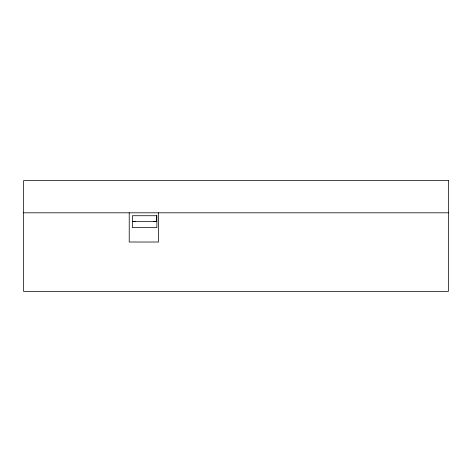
<?xml version="1.0" encoding="UTF-8"?>
<svg xmlns="http://www.w3.org/2000/svg" width="472" height="472" viewBox="0 0 472 472"><rect width="100%" height="100%" fill="white"/><g stroke="black" fill="none" stroke-linecap="round" stroke-linejoin="round"><path stroke-width="0.71" d="M23.6 212.813L448.4 212.813M132.691 221.427L135.316 221.58M132.361 221.58L156.869 221.58M158.498 212.754L158.498 242.018L129.228 242.018L129.228 212.754M156.503 215.728L156.503 221.427L153.878 221.58M448.4 180.605L23.6 180.605L23.6 291.395L448.4 291.395L448.4 180.605M156.869 215.728L132.361 215.728L132.361 227.569L156.869 227.569L156.869 215.728"/></g></svg>
